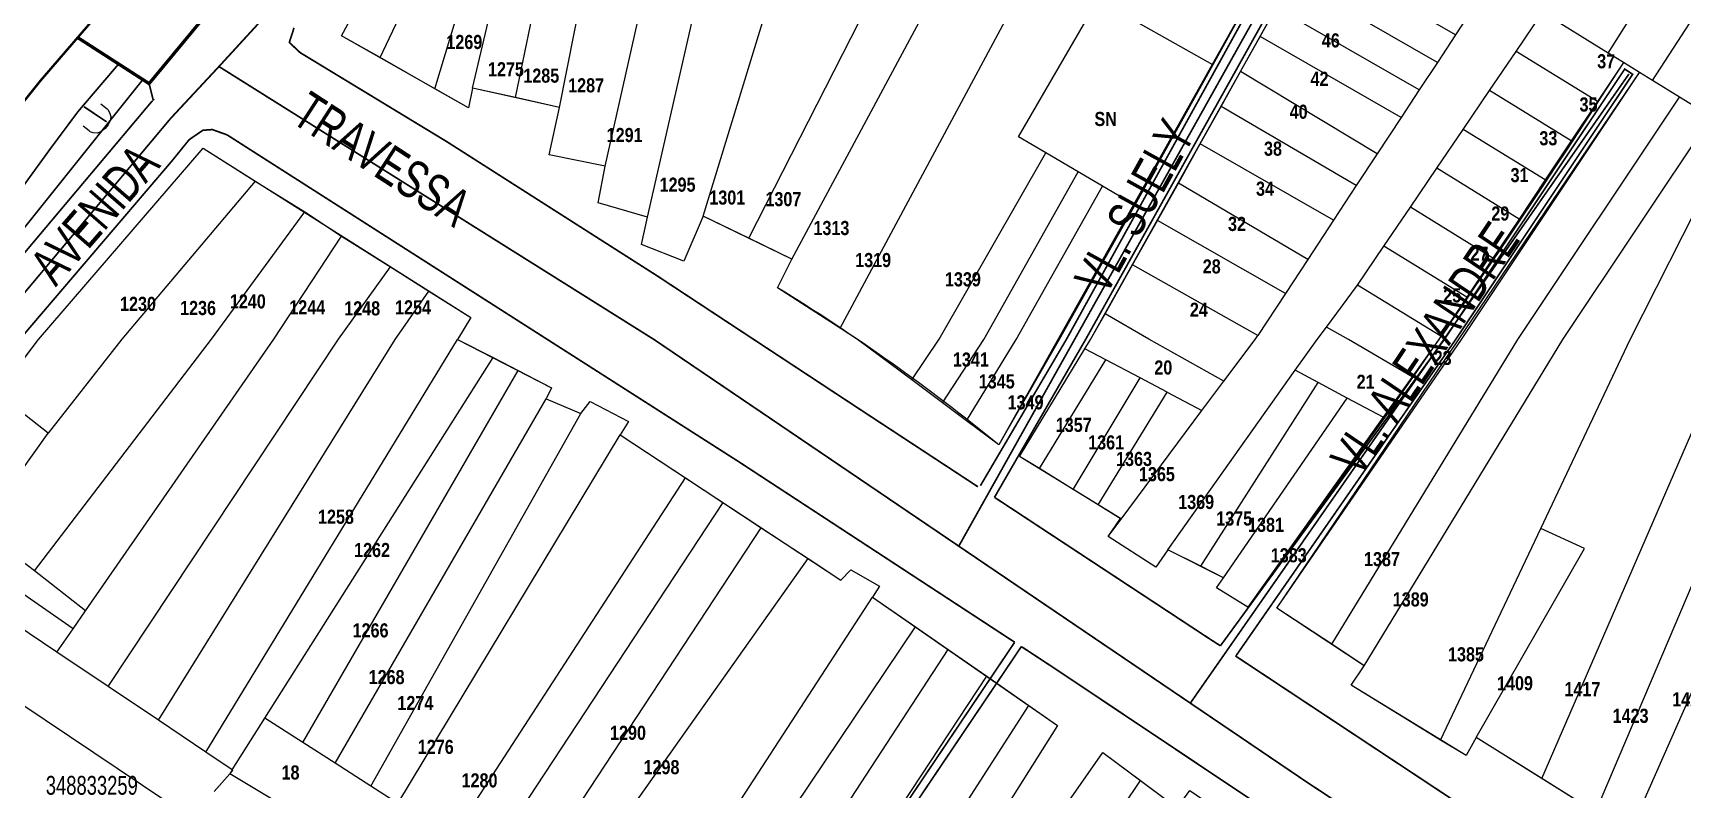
# Model space of a CAD drawing. Extents: x 203136 to 205923, y 4839890 to 4842982.
# Drawn here: x 203229.8 to 203405.3, y 4841001.5 to 4841082 of the extents above; entities that cross this region are included whole.
import ezdxf
from ezdxf.enums import TextEntityAlignment as Align

# ---------------------------------------------------------------- set-up
doc = ezdxf.new("R2010")
doc.units = 0
doc.header["$LTSCALE"] = 1.5
doc.header["$MEASUREMENT"] = 0
doc.linetypes.add('TRACO_12', pattern=[2.5, 2, -0.5])
doc.linetypes.add('TRACO_25', pattern=[8, 3, -1, 1, -1, 1, -1])
for name, color, linetype in [('CD_MALHA_LOTES', 40, 'CONTINUOUS'), ('CD_TXT_QUADRA', 7, 'CONTINUOUS'), ('HD-CANAIS', 7, 'CONTINUOUS'), ('HD-CURSO-PERENE', 170, 'CONTINUOUS'), ('LM-LIM-SETOR-FISCAL', 7, 'CONTINUOUS'), ('RU-QUADRAS', 210, 'CONTINUOUS'), ('SV-EIXO-RUA-N-PAV', 6, 'CONTINUOUS'), ('SV-EIXO-RUA-PAV', 20, 'CONTINUOUS'), ('SV-PONTE-BUEIRO', 249, 'CONTINUOUS'), ('SV-RUA-NAO-PAV-S-GUIA-C-GUIA', 7, 'CONTINUOUS'), ('SV-RUA-PAVIM-S-GUIA-C-GUIA', 7, 'CONTINUOUS'), ('SV-TXT-RUA-N-PAV-S-GUIA-C-GUIA', 7, 'CONTINUOUS'), ('SV-TXT-RUA-PAV-S-GUIA-C-GUIA', 7, 'CONTINUOUS'), ('Th_NmrPort', 1, 'CONTINUOUS')]:
    doc.layers.add(name, color=color, linetype=linetype)
doc.styles.add('3488-16-2D_TXTB$0$ARIAL', font='ARIAL.TTF')
doc.styles.add('ARIAL', font='ARIAL.TTF')
doc.styles.get("Standard").update_dxf_attribs({"font": 'swisscbo.ttf'})
doc.linetypes.add('Limite', pattern='A,20,-3,[130,ltypeshp.shx,S=6.35,R=0,X=0,Y=0],-3,20', length=46)

# ---------------------------------------------------------------- blocks, each defined once
blk = doc.blocks.new('COD119', base_point=(203449.96, 4841328.6))
at = {"layer": 'SV-PONTE-BUEIRO'}
blk.add_lwpolyline([(203448.45, 4841326.6), (203448.45, 4841327.433333), (203448.45, 4841327.558333), (203448.575833, 4841327.891667), (203448.8275, 4841328.266667), (203449.205, 4841328.475), (203449.708333, 4841328.6), (203450.211667, 4841328.6), (203450.715, 4841328.475), (203451.0925, 4841328.266667), (203451.344167, 4841327.891667), (203451.47, 4841327.558333), (203451.47, 4841327.433333), (203451.47, 4841326.6)], dxfattribs=at)

msp = doc.modelspace()

# ---------------------------------------------------------------- linework, layer by layer
at = {"layer": 'CD_MALHA_LOTES', "linetype": 'Continuous', "flags": 128}
for points in [[(203397.36, 4841079.84), (203436.31, 4841141.52)], [(203402.09, 4841076.93), (203441.66, 4841137.93)], [(203281.09, 4841075.1), (203288.89, 4841112.61)], [(203315.65, 4841050.55), (203348.75, 4841112.23)], [(203272.52, 4841076.05), (203282.96, 4841110.62)], [(203276.53, 4841076.12), (203284.57, 4841110.24)], [(203285.78, 4841074.04), (203293, 4841110.39)], [(203290.63, 4841067.81), (203299.46, 4841106.91)], [(203301.09, 4841062.49), (203314.33, 4841105.82)], [(203295.14, 4841062.39), (203304.64, 4841104.12)], [(203305.94, 4841060.13), (203328.62, 4841104.68)], [(203310.52, 4841057.91), (203333.82, 4841101.33)], [(203262.61, 4841081.68), (203271.08, 4841097.3)], [(203266.71, 4841079.35), (203274.43, 4841095.68)], [(203381.12, 4841081.78), (203365.46, 4841090.77)], [(203379.2, 4841078.85), (203363.76, 4841087.72)], [(203334.62, 4841070.92), (203343.07, 4841085.47)], [(203355.3, 4841078.57), (203343.07, 4841085.47)], [(203360.34, 4841081.61), (203362.05, 4841084.66)], [(203377.27, 4841075.92), (203362.05, 4841084.66)], [(203383.32, 4841085.13), (203381.12, 4841081.78)], [(203387.56, 4841080.01), (203390.37, 4841084.15)], [(203397.36, 4841079.84), (203390.37, 4841084.15)], [(203357.83, 4841083.14), (203355.3, 4841078.57)], [(203266.71, 4841079.35), (203262.61, 4841081.68)], [(203358.26, 4841077.88), (203360.34, 4841081.61)], [(203375.34, 4841072.99), (203360.34, 4841081.61)], [(203381.12, 4841081.78), (203379.2, 4841078.85)], [(203272.52, 4841076.05), (203266.71, 4841079.35)], [(203355.3, 4841078.57), (203347.01, 4841063.65)], [(203379.2, 4841078.85), (203377.27, 4841075.92)], [(203384.75, 4841075.86), (203387.56, 4841080.01)], [(203396.22, 4841074.67), (203387.56, 4841080.01)], [(203398.99, 4841078.83), (203396.22, 4841074.67)], [(203398.99, 4841078.83), (203397.36, 4841079.84)], [(203400.7, 4841077.78), (203398.99, 4841078.83)], [(203356.19, 4841074.16), (203358.26, 4841077.88)], [(203372.79, 4841069.11), (203358.26, 4841077.88)], [(203381.75, 4841049.37), (203400.7, 4841077.78)], [(203402.09, 4841076.93), (203400.7, 4841077.78)], [(203404.96, 4841075.16), (203402.09, 4841076.93)], [(203276.12, 4841074.01), (203272.52, 4841076.05)], [(203276.53, 4841076.12), (203276.12, 4841074.01)], [(203281.09, 4841075.1), (203276.53, 4841076.12)], [(203285.78, 4841074.04), (203281.09, 4841075.1)], [(203377.27, 4841075.92), (203375.34, 4841072.99)], [(203381.94, 4841071.72), (203384.75, 4841075.86)], [(203393.44, 4841070.51), (203384.75, 4841075.86)], [(203387.76, 4841049.37), (203404.96, 4841075.16)], [(203406.53, 4841074.18), (203404.96, 4841075.16)], [(203284.7, 4841069.01), (203285.78, 4841074.04)], [(203353.97, 4841070.19), (203356.19, 4841074.16)], [(203370.57, 4841065.74), (203356.19, 4841074.16)], [(203396.22, 4841074.67), (203393.44, 4841070.51)], [(203375.34, 4841072.99), (203372.79, 4841069.11)], [(203379.13, 4841067.58), (203381.94, 4841071.72)], [(203390.67, 4841066.35), (203381.94, 4841071.72)], [(203392.56, 4841049.37), (203408.37, 4841073.06)], [(203337.52, 4841069.22), (203334.62, 4841070.92)], [(203351.64, 4841066.01), (203353.97, 4841070.19)], [(203368.15, 4841062.05), (203353.97, 4841070.19)], [(203393.44, 4841070.51), (203390.67, 4841066.35)], [(203399.72, 4841049.37), (203410.92, 4841071.48)], [(203230.36, 4841049.36), (203247.86, 4841069.73)], [(203247.86, 4841069.73), (203253.41, 4841066.22)], [(203290.63, 4841067.81), (203284.7, 4841069.01)], [(203326.18, 4841049.38), (203337.52, 4841069.22)], [(203340.97, 4841067.19), (203337.52, 4841069.22)], [(203372.79, 4841069.11), (203370.57, 4841065.74)], [(203289.91, 4841063.91), (203290.63, 4841067.81)], [(203330.94, 4841049.37), (203340.97, 4841067.19)], [(203343.56, 4841065.67), (203340.97, 4841067.19)], [(203376.32, 4841063.44), (203379.13, 4841067.58)], [(203387.89, 4841062.18), (203379.13, 4841067.58)], [(203390.67, 4841066.35), (203387.89, 4841062.18)], [(203253.41, 4841066.22), (203239.21, 4841049.38)], [(203253.41, 4841066.22), (203258.68, 4841062.93)], [(203334.38, 4841049.37), (203343.56, 4841065.67)], [(203347.01, 4841063.65), (203343.56, 4841065.67)], [(203349.4, 4841062.01), (203351.64, 4841066.01)], [(203365.42, 4841057.89), (203351.64, 4841066.01)], [(203370.57, 4841065.74), (203368.15, 4841062.05)], [(203390.3, 4841002.65), (203410.57, 4841049.37), (203419.66, 4841065.61)], [(203248.77, 4841049.39), (203258.68, 4841062.93)], [(203258.68, 4841062.93), (203262.59, 4841060.36)], [(203295.14, 4841062.39), (203289.91, 4841063.91)], [(203347.01, 4841063.65), (203338.97, 4841049.37)], [(203373.51, 4841059.3), (203376.32, 4841063.44)], [(203385.11, 4841058.02), (203376.32, 4841063.44)], [(203294.5, 4841059.48), (203295.14, 4841062.39)], [(203301.09, 4841062.49), (203299.03, 4841057.69)], [(203305.94, 4841060.13), (203301.09, 4841062.49)], [(203346.77, 4841057.29), (203349.4, 4841062.01)], [(203363.02, 4841054.25), (203349.4, 4841062.01)], [(203368.15, 4841062.05), (203365.42, 4841057.89)], [(203387.89, 4841062.18), (203385.11, 4841058.02)], [(203255.38, 4841049.38), (203262.59, 4841060.36)], [(203262.59, 4841060.36), (203267.8, 4841057.11)], [(203299.03, 4841057.69), (203294.5, 4841059.48)], [(203310.52, 4841057.91), (203305.94, 4841060.13)], [(203370.7, 4841055.16), (203373.51, 4841059.3)], [(203382.34, 4841053.86), (203373.51, 4841059.3)], [(203309, 4841054.86), (203310.52, 4841057.91)], [(203365.42, 4841057.89), (203363.02, 4841054.25)], [(203385.11, 4841058.02), (203382.34, 4841053.86)], [(203262.27, 4841049.38), (203267.8, 4841057.11)], [(203267.8, 4841057.11), (203271.89, 4841054.51)], [(203343.84, 4841052.11), (203346.77, 4841057.29)], [(203360.08, 4841049.78), (203346.77, 4841057.29)], [(203268.3, 4841049.37), (203271.89, 4841054.51)], [(203271.89, 4841054.51), (203276.36, 4841051.69)], [(203315.65, 4841050.55), (203309, 4841054.86)], [(203363.02, 4841054.25), (203360.08, 4841049.78)], [(203367.39, 4841050.68), (203370.7, 4841055.16)], [(203379.56, 4841049.7), (203370.7, 4841055.16)], [(203382.34, 4841053.86), (203379.56, 4841049.7)], [(203276.36, 4841051.69), (203274.95, 4841049.37)], [(203317.49, 4841049.37), (203315.65, 4841050.55)], [(203342.28, 4841049.37), (203343.84, 4841052.11)], [(203348.51, 4841049.39), (203343.84, 4841052.11)], [(203366.42, 4841049.37), (203367.39, 4841050.68)], [(203369.74, 4841049.37), (203367.39, 4841050.68)], [(203226, 4841043.62), (203230.36, 4841049.36)], [(203229.93, 4841024.75), (203248.77, 4841049.39)], [(203239.21, 4841049.38), (203231.39, 4841039.4)], [(203235.36, 4841020.49), (203255.38, 4841049.38)], [(203237.78, 4841012.43), (203262.27, 4841049.38)], [(203243.11, 4841008.85), (203268.3, 4841049.37)], [(203248.16, 4841005.45), (203274.95, 4841049.37)], [(203274.95, 4841049.37), (203278.72, 4841047.43)], [(203323.27, 4841045.06), (203317.49, 4841049.37)], [(203323.27, 4841045.06), (203326.18, 4841049.38)], [(203326.53, 4841042.63), (203330.94, 4841049.37)], [(203329.11, 4841040.7), (203334.38, 4841049.37)], [(203338.97, 4841049.37), (203332.53, 4841038.16)], [(203341.69, 4841048.38), (203342.28, 4841049.37)], [(203356.49, 4841044.92), (203348.51, 4841049.39)], [(203356.49, 4841044.92), (203359.81, 4841049.37)], [(203359.81, 4841049.37), (203360.08, 4841049.78)], [(203362.11, 4841020.77), (203381.75, 4841049.37)], [(203364.08, 4841046.09), (203366.42, 4841049.37)], [(203367.95, 4841016.95), (203387.76, 4841049.37)], [(203376.52, 4841045.4), (203369.74, 4841049.37)], [(203371.4, 4841014.64), (203392.56, 4841049.37)], [(203379.35, 4841049.37), (203376.52, 4841045.4)], [(203379.56, 4841049.7), (203379.35, 4841049.37)], [(203390.21, 4841029.26), (203399.72, 4841049.37)], [(203396.02, 4840999.06), (203417.42, 4841049.37)], [(203397.95, 4840992.98), (203422.85, 4841049.37)], [(203254.44, 4841009.08), (203278.72, 4841047.43)], [(203278.72, 4841047.43), (203281.39, 4841046.05)], [(203336.85, 4841035.62), (203334.73, 4841036.92), (203341.69, 4841048.38)], [(203336.85, 4841035.62), (203343.92, 4841047.2)], [(203343.92, 4841047.2), (203341.69, 4841048.38)], [(203347.56, 4841045.27), (203343.92, 4841047.2)], [(203258.49, 4841006.48), (203281.39, 4841046.05)], [(203281.39, 4841046.05), (203284.93, 4841044.23), (203284.38, 4841043.05)], [(203340.43, 4841033.41), (203347.56, 4841045.27)], [(203350.46, 4841043.74), (203347.56, 4841045.27)], [(203350.5, 4841026.98), (203364.08, 4841046.09)], [(203366.52, 4841044.78), (203364.08, 4841046.09)], [(203376.52, 4841045.4), (203373.43, 4841041.08)], [(203231.39, 4841039.4), (203226, 4841043.62)], [(203326.53, 4841042.63), (203323.27, 4841045.06)], [(203343.1, 4841031.77), (203350.46, 4841043.74)], [(203350.46, 4841043.74), (203354.15, 4841041.79)], [(203354.01, 4841025.23), (203366.52, 4841044.78)], [(203354.15, 4841041.79), (203356.49, 4841044.92)], [(203369.6, 4841043.13), (203366.52, 4841044.78)], [(203261.91, 4841004.28), (203284.38, 4841043.05)], [(203284.38, 4841043.05), (203288.05, 4841041.5)], [(203288.05, 4841041.5), (203289.05, 4841042.75), (203293.14, 4841040.62), (203292.25, 4841039.22)], [(203329.11, 4841040.7), (203326.53, 4841042.63)], [(203345.55, 4841030.25), (203354.15, 4841041.79)], [(203356.44, 4841024.02), (203369.6, 4841043.13)], [(203373.43, 4841041.08), (203369.6, 4841043.13)], [(203265.73, 4841001.83), (203288.05, 4841041.5)], [(203332.53, 4841038.16), (203329.11, 4841040.7)], [(203373.43, 4841041.08), (203359.04, 4841020.87)], [(203226.93, 4841033.12), (203231.39, 4841039.4)], [(203268.58, 4841000), (203292.25, 4841039.22)], [(203292.25, 4841039.22), (203299.2, 4841034.64)], [(203340.43, 4841033.41), (203336.85, 4841035.62)], [(203274.35, 4840996.38), (203299.2, 4841034.64)], [(203299.2, 4841034.64), (203303.17, 4841032.03)], [(203343.1, 4841031.77), (203340.43, 4841033.41)], [(203303.17, 4841032.03), (203278.15, 4840993.99)], [(203303.17, 4841032.03), (203307.25, 4841029.34)], [(203345.55, 4841030.25), (203343.1, 4841031.77)], [(203234.03, 4841018.58), (203216.3, 4841030.88)], [(203350.5, 4841026.98), (203349.25, 4841025.13), (203344.17, 4841028.4), (203345.55, 4841030.25)], [(203232.32, 4841016.11), (203214.29, 4841028.24)], [(203229.93, 4841024.75), (203223.93, 4841029.29)], [(203284.86, 4840995.26), (203307.25, 4841029.34)], [(203307.25, 4841029.34), (203312.24, 4841026.05)], [(203379.54, 4841006.72), (203390.21, 4841029.26)], [(203394.84, 4841027.13), (203390.21, 4841029.26)], [(203289.69, 4840994.17), (203312.24, 4841026.05)], [(203312.24, 4841026.05), (203315.72, 4841023.76), (203316.77, 4841024.86), (203319.85, 4841023.1), (203319.1, 4841021.96)], [(203354.01, 4841025.23), (203350.5, 4841026.98)], [(203383.33, 4841007.01), (203394.84, 4841027.13)], [(203235.36, 4841020.49), (203229.93, 4841024.75)], [(203356.44, 4841024.02), (203354.01, 4841025.23)], [(203210.2, 4841022.85), (203246.6, 4840998.48)], [(203359.04, 4841020.87), (203355.7, 4841022.95), (203356.44, 4841024.02)], [(203297.83, 4840989.23), (203319.1, 4841021.96)], [(203319.1, 4841021.96), (203323.68, 4841018.78)], [(203367.95, 4841016.95), (203362.11, 4841020.77)], [(203234.03, 4841018.58), (203235.36, 4841020.49)], [(203232.32, 4841016.11), (203234.03, 4841018.58)], [(203297.98, 4840980.54), (203323.68, 4841018.78)], [(203323.68, 4841018.78), (203327.14, 4841016.37)], [(203237.78, 4841012.43), (203232.32, 4841016.11)], [(203302.11, 4840978), (203327.14, 4841016.37)], [(203327.14, 4841016.37), (203331.24, 4841013.53)], [(203371.4, 4841014.64), (203367.95, 4841016.95)], [(203379.54, 4841006.72), (203370.03, 4841012.59), (203371.4, 4841014.64)], [(203243.11, 4841008.85), (203237.78, 4841012.43)], [(203306.17, 4840975.5), (203331.24, 4841013.53)], [(203331.24, 4841013.53), (203335.73, 4841010.41)], [(203311.26, 4840972.37), (203335.73, 4841010.41)], [(203335.73, 4841010.41), (203338.79, 4841008.29), (203314.77, 4840970.21)], [(203248.16, 4841005.45), (203243.11, 4841008.85)], [(203250.95, 4841003.56), (203254.44, 4841009.08)], [(203258.49, 4841006.48), (203254.44, 4841009.08)], [(203383.33, 4841007.01), (203382.24, 4841005.09), (203379.54, 4841006.72)], [(203390.3, 4841002.65), (203383.33, 4841007.01)], [(203250.95, 4841003.56), (203248.16, 4841005.45)], [(203261.91, 4841004.28), (203258.49, 4841006.48)], [(203328.47, 4840983.76), (203343.61, 4841005.43), (203347.62, 4841002.44)], [(203249.04, 4841001.26), (203250.7, 4841003.16)], [(203250.7, 4841003.16), (203251.02, 4841003.52), (203250.95, 4841003.56)], [(203250.95, 4841003.56), (203250.7, 4841003.16)], [(203264.8, 4840994.71), (203250.7, 4841003.16)], [(203265.73, 4841001.83), (203261.91, 4841004.28)], [(203268.58, 4841000), (203265.73, 4841001.83)], [(203333.12, 4840980.88), (203347.62, 4841002.44)], [(203347.62, 4841002.44), (203351.52, 4840999.53)], [(203396.02, 4840999.06), (203390.3, 4841002.65)]]:
    msp.add_lwpolyline(points, dxfattribs=at)
at = {"layer": 'HD-CANAIS', "linetype": 'Continuous', "const_width": 0.18}
for points in [[(203241.42, 4841076.97), (203219.34, 4841049.37)], [(203237.6, 4841072.52), (203235.18, 4841074.14)]]:
    msp.add_lwpolyline(points, dxfattribs=at)
at = {"layer": 'HD-CURSO-PERENE', "linetype": 'Continuous', "const_width": 0.18}
msp.add_lwpolyline([(203238.84, 4841078.63), (203234.54, 4841073.59), (203231.54, 4841069.56), (203228.09, 4841064.8), (203225.4, 4841061.45), (203221.67, 4841057.64), (203218.45, 4841053.63), (203215.31, 4841049.68), (203215.06, 4841049.37)], dxfattribs=at)
at = {"layer": 'LM-LIM-SETOR-FISCAL', "linetype": 'Limite', "ltscale": 0.1, "flags": 128}
msp.add_lwpolyline([(203475.135573, 4840329.934313, 0, 0, 0), (203474.579792, 4840350.003599, 0, 0, 0), (203472.86, 4840432.16, 0, 0, 0), (203471.63, 4840468.15, 0, 0, 0), (203471.41, 4840488.85, 0, 0, 0), (203470.17, 4840544.5, 0, 0, 0), (203469.56, 4840568.38, 0, 0, 0), (203468.09, 4840599.73, 0, 0, 0), (203466.97, 4840618.63, 0, 0, 0), (203464.86, 4840648.33, 0, 0, 0), (203464.16, 4840661.6, 0, 0, 0), (203462.71, 4840682.53, 0, 0, 0), (203465.61, 4840699.21, 0, 0, 0), (203471, 4840721.18, 0, 0, 0), (203474.31, 4840734.24, 0, 0, 0), (203466.228425, 4840738.936934, 0, 0, 0), (203456.425567, 4840745.723528, 0, 0, 0), (203446.999741, 4840751.379023, 0, 0, 0), (203399.493583, 4840784.557927, 0, 0, 0), (203320.11, 4840837.04, 0, 0, 0), (203172.09, 4840937.54, 0, 0, 0), (203136.150501, 4840962.144443, 0.18, 0.18, 0), (203135.99, 4840961.95, 0.25, 0.25, 0), (203136.150501, 4840962.144443, 0.25, 0.25, 0), (203208.15, 4841049.37, 0.25, 0.25, 0), (203214.58, 4841056.99, 0.25, 0.25, 0), (203230.64, 4841076.99, 0.25, 0.25, 0), (203247.78, 4841096.86, 0.25, 0.25, 0), (203258.81, 4841109.92, 0.25, 0.25, 0), (203274.25, 4841129.45, 0.25, 0.25, 0), (203287.11, 4841144.04, 0.25, 0.25, 0), (203301.6, 4841161.63, 0.25, 0.25, 0), (203354.19, 4841225.72, 0.25, 0.25, 0), (203362.5, 4841235.52, 0.25, 0.25, 0), (203365.55, 4841238.62, 0.25, 0.25, 0), (203402.98, 4841283.56, 0.25, 0.25, 0), (203427.2, 4841311.72, 0.25, 0.25, 0), (203469.377234, 4841362.89061, 0.25, 0.25, 0)], format="xyseb", dxfattribs=at)
at = {"layer": 'RU-QUADRAS', "color": 6, "linetype": 'Continuous'}
for points in [[(203366.79, 4841099.27), (203332.53, 4841038.16, 0.0332642498), (203309, 4841054.86), (203310.52, 4841057.91), (203301.09, 4841062.49), (203299.03, 4841057.69), (203294.5, 4841059.48), (203295.14, 4841062.39), (203289.91, 4841063.91), (203290.63, 4841067.81), (203284.7, 4841069.01), (203285.78, 4841074.04), (203276.53, 4841076.12), (203276.12, 4841074.01), (203262.61, 4841081.68), (203271.08, 4841097.3)], [(203407.89, 4840988.16), (203394.14, 4840994.96), (203396.02, 4840999.06), (203383.33, 4841007.01), (203382.24, 4841005.09), (203370.03, 4841012.59), (203371.4, 4841014.64), (203362.11, 4841020.77), (203400.7, 4841077.78), (203398.99, 4841078.83, -0.0155766193), (203359.04, 4841020.87), (203355.7, 4841022.95), (203356.44, 4841024.02), (203350.5, 4841026.98), (203349.25, 4841025.13), (203344.17, 4841028.4), (203345.47, 4841030.31), (203334.73, 4841036.92), (203342.28, 4841049.37), (203369.25, 4841097.56)]]:
    msp.add_lwpolyline(points, format="xyb", dxfattribs=at)
msp.add_lwpolyline([(203188.12, 4840993.84), (203230.37, 4841049.37), (203247.86, 4841069.73), (203276.36, 4841051.69), (203274.95, 4841049.37), (203284.93, 4841044.23), (203284.38, 4841043.05), (203288.05, 4841041.5), (203289.05, 4841042.75), (203293.14, 4841040.62), (203292.25, 4841039.22), (203315.72, 4841023.76), (203316.77, 4841024.86), (203319.85, 4841023.1), (203319.1, 4841021.96), (203338.79, 4841008.29), (203311.01, 4840964.25)], dxfattribs=at)
msp.add_lwpolyline([(203248.7, 4840899.04), (203266.86, 4840921.85), (203268.82, 4840920.65), (203287.07, 4840945.8), (203302.69, 4840937.24, -0.0930528183), (203305.74, 4840943.4), (203303.84, 4840944.54), (203307.27, 4840949.71), (203305.62, 4840951.06), (203343.61, 4841005.43), (203351.52, 4840999.53), (203352.85, 4841001.39), (203362.21, 4840994.94), (203360.7, 4840992.93), (203376.49, 4840983.21), (203328.85, 4840919.65), (203317.77, 4840926.19), (203316.68, 4840924.84), (203312.89, 4840926.77), (203310.96, 4840925.05), (203306.32, 4840927.51), (203312.39, 4840934.03), (203308.94, 4840936.14), (203280.08, 4840880.06)], format="xyb", close=True, dxfattribs=at)
at = {"layer": 'SV-EIXO-RUA-N-PAV', "const_width": 0.18}
for points in [[(203477.933825, 4841354.798267), (203468.484942, 4841343.022833), (203463.12913, 4841336.570086), (203456.653023, 4841328.797941), (203420.020161, 4841284.586872), (203403.276442, 4841264.45357), (203375.017455, 4841230.139001), (203365.266096, 4841217.75214), (203356.522362, 4841207.117852), (203341.019474, 4841188.234513), (203321.780306, 4841166.359842), (203295.425281, 4841134.602038), (203274.341262, 4841109.564765), (203269.137041, 4841103.193814), (203254.247434, 4841083.518262), (203249.554234, 4841078.403361), (203244.409659, 4841072.882829), (203224.793816, 4841049.475309)], [(203367.646345, 4841097.660932), (203328.271712, 4841027.373114)], [(203399.5759, 4841077.614139), (203352.906782, 4841010.669892)]]:
    msp.add_lwpolyline(points, dxfattribs=at)
at = {"layer": 'SV-EIXO-RUA-PAV', "const_width": 0.18}
for points in [[(203249.554234, 4841078.403361), (203295.849811, 4841049.356012)], [(203295.849811, 4841049.356012), (203365.213109, 4841002.32588), (203415.570466, 4840969.087171), (203477.724603, 4840929.011676)]]:
    msp.add_lwpolyline(points, dxfattribs=at)
at = {"layer": 'SV-PONTE-BUEIRO', "linetype": 'Continuous', "const_width": 0.35}
msp.add_lwpolyline([(203234.58, 4841081.45), (203242.12, 4841076.59), (203249.56, 4841085.57), (203242.01, 4841090.28)], dxfattribs=at)
at = {"layer": 'SV-RUA-NAO-PAV-S-GUIA-C-GUIA', "linetype": 'TRACO_25', "const_width": 0.18}
for points in [[(203339.72, 4841049.37), (203366.91, 4841098.58), (203368.6, 4841097.41), (203341.77, 4841049.37)], [(203379.94, 4841049.37), (203399.13, 4841078.14), (203399.97, 4841077.58), (203381.15, 4841049.37)], [(203242.12, 4841076.59), (203242.55, 4841074.87), (203242.56, 4841074.87), (203221.45, 4841049.76), (203221.12, 4841049.37)], [(203228.35, 4841049.37), (203244.56, 4841068.37), (203246.39, 4841070.63), (203247.84, 4841071.62), (203248.83, 4841071.7), (203250.41, 4841071.14)], [(203339.72, 4841049.37), (203330.57, 4841033.8)], [(203341.77, 4841049.37), (203332.07, 4841032.57)], [(203334.93, 4841016.69), (203306.880616, 4840975.06302), (203306.186857, 4840975.489634), (203334.22, 4841017.15)]]:
    msp.add_lwpolyline(points, dxfattribs=at)
at = {"layer": 'SV-RUA-NAO-PAV-S-GUIA-C-GUIA', "linetype": 'TRACO_12', "const_width": 0.18}
for points in [[(203379.94, 4841049.37), (203356.11, 4841016.77)], [(203381.15, 4841049.37), (203357.75, 4841015.68)]]:
    msp.add_lwpolyline(points, dxfattribs=at)
at = {"layer": 'SV-RUA-PAVIM-S-GUIA-C-GUIA', "linetype": 'Continuous', "const_width": 0.18}
for points in [[(203306.45, 4841049.37), (203296.14, 4841056.16), (203273.8, 4841070.41), (203258.2, 4841079.88), (203257.04, 4841080.97), (203257.54, 4841082.52)], [(203242.12, 4841076.59), (203234.58, 4841081.45)], [(203250.41, 4841071.14), (203284.49, 4841049.37)], [(203334.22, 4841017.15), (203304.84, 4841036.37), (203284.49, 4841049.37)], [(203306.45, 4841049.37), (203317.83, 4841041.88), (203330.31, 4841033.69)], [(203332.07, 4841032.57), (203354.97, 4841017.5), (203356.11, 4841016.77)], [(203477.64, 4840921.91), (203461.38, 4840932.81), (203443.75, 4840944.8), (203417.16, 4840962.37), (203409.82, 4840966.96), (203378.72, 4840987.74), (203374.52, 4840990.28), (203338.57, 4841014.3), (203334.93, 4841016.69)], [(203357.71, 4841015.69), (203385.69, 4840997.18), (203402.73, 4840985.91), (203417.34, 4840976.16)]]:
    msp.add_lwpolyline(points, dxfattribs=at)

# ---------------------------------------------------------------- block references
at = {"layer": 'SV-PONTE-BUEIRO', "rotation": 231}
msp.add_blockref('COD119', (203237.6, 4841071.99, 2.79), dxfattribs=at)

# ---------------------------------------------------------------- texts
at = {"layer": 'CD_TXT_QUADRA', "style": 'ARIAL', "width": 0.7}
msp.add_text('348833259', height=2, dxfattribs=at).set_placement((203231.130353, 4841000.926061))
at = {"layer": 'SV-TXT-RUA-N-PAV-S-GUIA-C-GUIA', "width": 0.7}
for s, rotation, style, p in [('VL. SUELY', 61, '3488-16-2D_TXTB$0$ARIAL', (203343.931689, 4841053.907494)), ('AVENIDA', 49, 'ARIAL', (203232.19, 4841054.89)), ('VL. ALEXANDRE', 56, '3488-16-2D_TXTB$0$ARIAL', (203370.944736, 4841034.575912))]:
    msp.add_text(s, height=4, rotation=rotation, dxfattribs=dict(at, style=style)).set_placement(p)
at = {"layer": 'SV-TXT-RUA-PAV-S-GUIA-C-GUIA', "style": 'ARIAL', "width": 0.7}
msp.add_text('TRAVESSA', height=4, rotation=327, dxfattribs=at).set_placement((203257.090098, 4841072.563138))
at = {"layer": 'Th_NmrPort', "color": 1}
for s, p in [('1269', (203273.748554, 4841081.017271)), ('46', (203366.898554, 4841081.187271)), ('1275', (203278.178554, 4841078.117271)), ('37', (203396.198554, 4841078.967271)), ('1285', (203281.938554, 4841077.437271)), ('1287', (203286.708554, 4841076.407271)), ('42', (203365.698554, 4841077.097271)), ('35', (203394.318554, 4841074.367271)), ('SN', (203342.708554, 4841072.827271)), ('40', (203363.478554, 4841073.597271)), ('1291', (203290.808554, 4841071.117271)), ('33', (203390.048554, 4841070.777271)), ('38', (203360.748554, 4841069.667271)), ('1295', (203296.438554, 4841065.837271)), ('31', (203386.978554, 4841066.857271)), ('1301', (203301.728554, 4841064.467271)), ('1307', (203307.698554, 4841064.297271)), ('34', (203359.898554, 4841065.407271)), ('29', (203384.938554, 4841062.767271)), ('1313', (203312.808554, 4841061.227271)), ('32', (203356.918554, 4841061.657271)), ('27', (203382.718554, 4841058.497271)), ('1319', (203317.248554, 4841057.817271)), ('28', (203354.228554, 4841057.137271)), ('1339', (203326.798554, 4841055.767271)), ('1240', (203250.71456, 4841053.41261)), ('25', (203379.818554, 4841054.057271)), ('1230', (203239.027173, 4841053.154711)), ('1236', (203245.417173, 4841052.714711)), ('1244', (203257.039207, 4841052.783466)), ('1248', (203262.879207, 4841052.673466)), ('1254', (203268.289207, 4841052.783466)), ('24', (203352.858554, 4841052.527271)), ('1341', (203327.648435, 4841047.22919)), ('20', (203349.075574, 4841046.38519)), ('23', (203378.798554, 4841047.407271)), ('1345', (203330.398435, 4841044.89919)), ('21', (203370.601633, 4841044.864045)), ('1349', (203333.468435, 4841042.67919)), ('1357', (203338.588435, 4841040.27919)), ('1361', (203342.038086, 4841038.414422)), ('1363', (203345.008086, 4841036.654422)), ('1365', (203347.438086, 4841035.034422)), ('1258', (203260.094262, 4841030.503636)), ('1369', (203351.618086, 4841032.074422)), ('1375', (203355.668086, 4841030.314422)), ('1381', (203359.048086, 4841029.644422)), ('1262', (203263.931591, 4841026.961875)), ('1383', (203361.468086, 4841026.404422)), ('1387', (203371.388086, 4841025.994422)), ('1389', (203374.446432, 4841021.704482)), ('1266', (203263.771591, 4841018.411875)), ('1385', (203380.326221, 4841015.865513)), ('1268', (203265.481591, 4841013.441875)), ('1409', (203385.541289, 4841012.789054)), ('1417', (203392.710235, 4841012.153242)), ('1427', (203404.180235, 4841011.073242)), ('1274', (203268.538435, 4841010.67919)), ('1423', (203397.840235, 4841009.323242)), ('1276', (203270.708435, 4841006.01919)), ('1290', (203291.164262, 4841007.513636)), ('18', (203256.214482, 4841003.293568)), ('1280', (203275.368435, 4841002.44919)), ('1298', (203294.728086, 4841003.854422))]:
    msp.add_text(s, height=1.5, dxfattribs=at).set_placement(p, align=Align.MIDDLE_LEFT)

doc.saveas('drawing.dxf')
